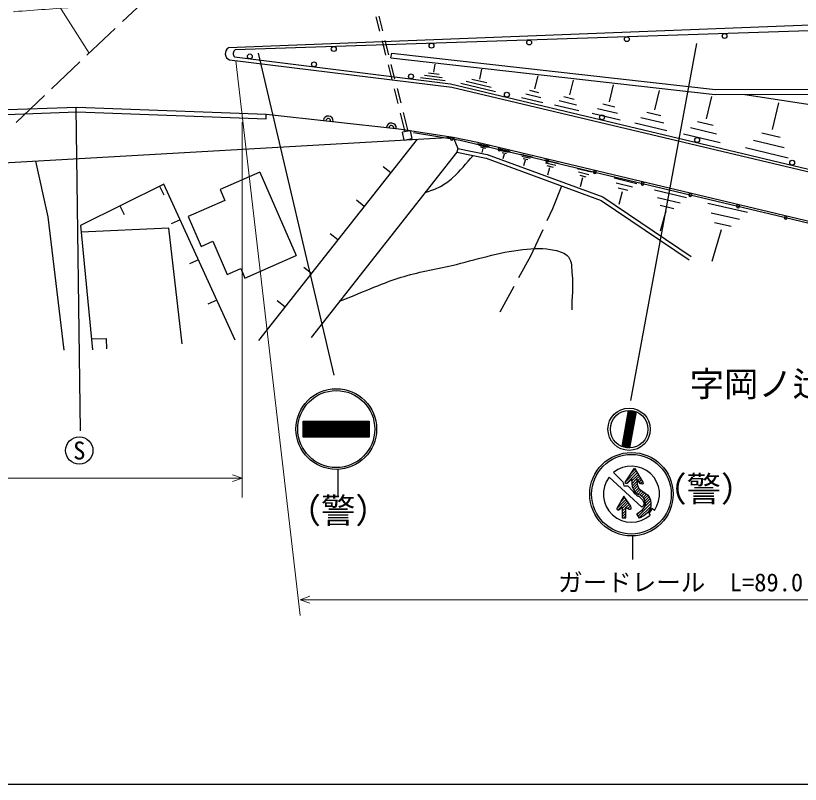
# Model space of a CAD drawing. Units: millimetres, scale not verified. Extents: x 40000 to 680000, y 20000 to 380000.
# Drawn here: x 178608 to 258620, y 205000 to 283378 of the extents above; entities that cross this region are included whole.
import ezdxf
from ezdxf.enums import TextEntityAlignment as Align

# ---------------------------------------------------------------- set-up
doc = ezdxf.new("R2010")
doc.units = ezdxf.units.MM
doc.header["$LTSCALE"] = 1000
doc.linetypes.add('CHAIN', pattern=[18.5, 12, -1.5, 3.5, -1.5])
for name, color, linetype, lineweight in [('M-BGD', 7, 'Continuous', 25), ('M-BMK', 2, 'CHAIN', 13), ('M-BMK-HTXT', 7, 'Continuous', 13), ('M-STR-HTXT', 7, 'Continuous', 13), ('M-STR-STRC', 7, 'Continuous', 25), ('M-TTL-BAND', 7, 'Continuous', 25)]:
    doc.layers.add(name, color=color, linetype=linetype, lineweight=lineweight)
doc.styles.add('ＭＳ ゴシック', font='')
doc.styles.get('ＭＳ ゴシック').set_extended_font_data('MS Gothic')

msp = doc.modelspace()

# ---------------------------------------------------------------- hatches: boundary and pattern name
at = {"layer": 'M-STR-STRC'}
h = msp.add_hatch(dxfattribs=at)
h.set_pattern_fill('USER', color=256, style=0, pattern_type=2)
h.set_pattern_definition([(45, (241868, 242989), (-141.421, 141.421), []), (45, (241868, 243130), (-141.421, 141.421), [])])
h.paths.add_polyline_path([(241868, 242989, 0.10667), (241071, 243120), (240423, 239445, 0.10667), (241217, 239296)])
h = msp.add_hatch(dxfattribs=at)
h.set_pattern_fill('USER', color=256, style=0, pattern_type=2)
h.set_pattern_definition([(45, (214668, 240404), (-141.4214, 141.4214), []), (45, (214668, 240545), (-141.4214, 141.4214), [])])
h.paths.add_polyline_path([(214668, 240404), (214668, 242019), (207930, 242019), (207930, 240404)])
h = msp.add_hatch(dxfattribs=at)
h.set_pattern_fill('USER', color=256, style=0, pattern_type=2)
h.set_pattern_definition([(45, (240789, 235852), (-141.421, 141.421), [])])
h.paths.add_polyline_path([(240789, 235852), (241717, 237250), (242577, 235803), (242597, 235672), (242500, 235592), (242327, 235636), (241925, 236140), (242014, 235432), (242177, 235130), (242560, 234862), (243029, 234516), (243197, 234326), (243340, 233959), (243392, 233674), (243363, 233327), (243329, 233126), (243072, 232732), (242655, 232373), (242226, 232137), (241935, 232573), (242541, 232983), (242778, 233312), (242848, 233611), (242773, 233953), (242671, 234182), (242309, 234476), (242101, 234517), (241884, 234695), (241683, 234948), (241494, 235308), (241439, 236136), (240953, 235675), (240820, 235671), (240775, 235716)])
h = msp.add_hatch(dxfattribs=at)
h.set_pattern_fill('USER', color=256, style=0, pattern_type=2)
h.set_pattern_definition([(45, (239918, 233140), (-141.421, 141.421), [])])
h.paths.add_polyline_path([(239918, 233140), (240637, 234388), (241337, 233354), (241367, 233221), (241367, 233097), (241298, 233045), (241153, 233071), (240836, 233271), (240836, 232164), (240465, 232164), (240465, 233278), (240116, 232990), (239983, 232981), (239927, 233045)])

# ---------------------------------------------------------------- linework, layer by layer
at = {"layer": 'M-BGD'}
for p, q in [((284181, 283375), (200293, 280088)), ((215752, 281791), (215381, 283263)), ((216048, 281843), (215677, 283315)), ((290221, 282868), (200989, 279902)), ((216667, 279390), (216296, 280862)), ((216371, 279338), (215999, 280810)), ((216864, 279073), (216974, 279562)), ((216974, 279562), (249965, 275844)), ((200405, 278868), (223100, 276074)), ((216864, 279073), (249938, 275346)), ((221265, 277624), (221396, 278448)), ((216989, 276885), (216618, 278357)), ((217286, 276937), (216914, 278409)), ((225937, 276920), (226136, 277925)), ((222408, 276737), (219888, 277047)), ((222092, 277056), (220292, 277277)), ((221776, 277375), (220696, 277508)), ((226653, 276516), (225132, 276878)), ((231564, 275924), (231876, 277232)), ((223100, 276074), (283837, 261664)), ((227534, 275605), (223986, 276450)), ((227093, 276060), (224559, 276664)), ((235120, 275302), (235478, 276804)), ((239173, 274595), (239583, 276316)), ((249965, 275844), (319038, 276134)), ((217608, 274432), (217237, 275904)), ((217904, 274484), (217533, 275956)), ((232165, 275012), (230616, 275381)), ((231959, 275522), (231030, 275744)), ((243791, 273788), (244261, 275761)), ((249938, 275346), (319209, 275636)), ((252961, 275359), (277142, 271640)), ((232371, 274502), (230203, 275019)), ((235810, 274256), (234033, 274680)), ((235574, 274842), (234508, 275096)), ((249054, 272869), (249592, 275127)), ((255788, 271778), (256445, 274486)), ((143945, 272548), (184830, 274065)), ((184830, 274065), (204157, 273351)), ((236046, 273671), (233558, 274264)), ((239964, 273395), (237926, 273881)), ((239693, 274066), (238471, 274358)), ((143982, 272050), (184830, 273567)), ((184830, 273567), (204138, 272853)), ((204138, 272853), (204157, 273351)), ((204157, 273351), (217665, 271848)), ((218340, 271531), (217856, 273451)), ((218635, 271587), (218152, 273503)), ((240234, 272724), (237382, 273404)), ((244697, 272414), (242363, 272971)), ((244387, 273183), (242986, 273517)), ((245007, 271645), (241739, 272425)), ((249736, 272176), (248132, 272558)), ((217665, 271848), (223207, 270979)), ((218847, 271651), (218053, 271489)), ((218215, 270695), (218053, 271489)), ((218847, 271651), (219010, 270857)), ((219189, 271464), (223936, 270701)), ((250446, 270416), (246704, 271308)), ((250091, 271296), (247418, 271933)), ((256580, 270949), (254705, 271404)), ((174637, 268213), (223207, 270979)), ((219554, 270771), (203359, 250254)), ((218215, 270695), (219010, 270857)), ((223207, 270979), (223688, 269841)), ((223207, 270979), (225704, 270483)), ((223936, 270701), (256981, 262817)), ((225704, 270483), (284019, 256557)), ((256985, 269895), (253862, 270653)), ((223688, 269841), (223609, 269450)), ((223688, 269841), (226691, 269233)), ((225704, 270345), (226922, 270085)), ((225848, 270170), (226718, 269984)), ((225991, 269995), (226513, 269883)), ((226231, 269847), (226138, 269433)), ((227994, 269812), (229029, 269573)), ((257391, 268841), (253018, 269902)), ((223609, 269450), (208724, 250575)), ((223609, 269450), (226582, 268848)), ((226582, 268848), (238300, 264540)), ((226691, 269233), (238483, 264898)), ((228103, 269618), (228842, 269447)), ((228212, 269424), (228656, 269321)), ((228409, 269266), (228293, 268786)), ((230131, 269272), (231300, 268990)), ((230239, 269045), (231074, 268844)), ((180644, 268555), (181899, 262873)), ((230347, 268817), (230848, 268697)), ((230558, 268632), (230382, 268071)), ((232517, 268677), (233967, 268325)), ((232653, 268383), (233689, 268132)), ((232789, 268090), (233411, 267939)), ((203494, 267428), (207206, 258910)), ((216855, 267352), (216072, 267969)), ((233053, 267853), (232840, 267124)), ((235874, 267812), (237324, 267446)), ((236007, 267461), (237043, 267199)), ((236141, 267110), (236762, 266953)), ((236402, 266832), (236180, 265936)), ((239630, 266836), (241939, 266259)), ((193709, 266213), (185206, 261996)), ((193270, 265996), (193713, 265103)), ((200997, 250288), (193709, 266213)), ((233388, 263734), (234297, 266012)), ((239842, 266327), (241492, 265914)), ((240054, 265817), (241044, 265570)), ((238483, 264898), (247492, 258824)), ((240471, 265409), (240118, 264128)), ((243768, 265637), (247006, 264849)), ((244046, 264846), (246360, 264282)), ((214156, 263932), (213373, 264550)), ((238300, 264540), (247291, 258479)), ((244325, 264054), (245713, 263716)), ((249204, 264266), (253231, 263337)), ((189238, 263996), (189681, 263103)), ((232810, 262490), (233388, 263734)), ((244896, 263432), (244344, 261396)), ((249530, 263283), (252406, 262620)), ((181899, 262873), (183519, 249275)), ((195378, 262566), (194472, 262151)), ((256981, 262817), (286907, 255597)), ((185206, 261996), (186454, 249309)), ((194215, 261726), (185273, 261318)), ((195598, 249917), (194215, 261726)), ((249856, 262301), (251582, 261902)), ((211457, 260513), (210674, 261130)), ((231128, 258875), (232389, 261587)), ((250553, 261535), (249606, 258310)), ((197251, 258473), (196344, 258058)), ((229930, 256675), (231128, 258875)), ((208757, 257093), (207975, 257711)), ((228023, 253173), (229453, 255799)), ((199124, 254380), (198217, 253966)), ((206058, 253674), (205275, 254291)), ((186345, 250422), (187838, 250456)), ((187838, 250456), (187884, 249407))]:
    msp.add_line(p, q, dxfattribs=at)
for points in [[(200922, 279167), (222964, 276438), (284129, 261854), (303550, 256971), (309085, 256652), (316710, 258587), (319462, 260232), (321815, 263341)], [(203494, 267428), (199444, 265663), (199934, 264540), (196187, 262907), (197517, 259856), (198706, 260374), (200181, 256990), (201554, 257589), (201972, 256629), (207208, 258911)]]:
    msp.add_lwpolyline(points, dxfattribs=at)
for centre in [(230972, 280650), (240936, 280981), (250900, 281312), (211044, 279987), (221008, 280318), (202487, 279226), (209028, 278415), (218922, 277189), (228701, 275326), (238398, 273014), (248096, 270702), (257794, 268390)]:
    msp.add_circle(centre, 249, dxfattribs=at)
for centre, radius, start, end in [((200668, 279507), 692, 122.79083, 247.64539), ((201279, 279506), 491, 126.1251, 223.48604), ((210478, 272648), 498, 353.65094, 173.65094), ((210478, 272648), 249, 353.65094, 173.65094), ((216919, 271931), 498, 353.65094, 173.65094), ((216919, 271931), 249, 353.65094, 173.65094), ((223075, 270839), 150, 0, 180), ((223075, 270839), 150, 180, 0), ((227951, 269743), 150, 0, 180), ((227951, 269743), 150, 180, 0), ((232815, 268583), 150, 0, 180), ((232815, 268583), 150, 180, 0), ((237678, 267422), 150, 0, 180), ((237678, 267422), 150, 180, 0), ((242542, 266262), 150, 0, 180), ((242542, 266262), 150, 180, 0), ((247405, 265102), 150, 0, 180), ((247405, 265102), 150, 180, 0), ((252269, 263941), 150, 0, 180), ((252269, 263941), 150, 180, 0), ((257132, 262781), 150, 0, 180), ((257132, 262781), 150, 180, 0)]:
    msp.add_arc(centre, radius, start, end, dxfattribs=at)
for points, knots in [([(220374, 265349), (220888, 265553), (221430, 265698), (221916, 265960), (222364, 266202), (222783, 266502), (223165, 266838), (223937, 267518), (224551, 268359), (225244, 269119)], [0, 0, 0, 0, 1, 1, 1, 2, 2, 2, 3, 3, 3, 3]), ([(211626, 254255), (213717, 255069), (215757, 256034), (217901, 256699), (219600, 257225), (221363, 257516), (223097, 257913), (225502, 258464), (227863, 259287), (230318, 259533), (231392, 259640), (232506, 259714), (233557, 259465), (234066, 259345), (234652, 259203), (234974, 258790), (235356, 258302), (235286, 257585), (235345, 256968), (235459, 255782), (235323, 254584), (235312, 253392)], [0, 0, 0, 0, 1, 1, 1, 2, 2, 2, 3, 3, 3, 4, 4, 4, 5, 5, 5, 6, 6, 6, 7, 7, 7, 7])]:
    msp.add_open_spline(points, degree=3, knots=knots, dxfattribs=at)
at = {"layer": 'M-BMK'}
msp.add_arc((384646, -2524232), 2815586, 92.45106, 94.49426, dxfattribs=at)
at = {"layer": 'M-BMK-HTXT'}
for p, q in [((166945, 309591), (186118, 279574)), ((189493, 282774), (191988, 285140)), ((185876, 279344), (188769, 282088)), ((182259, 275914), (185153, 278658)), ((178642, 272483), (181536, 275228))]:
    msp.add_line(p, q, dxfattribs=at)
at = {"layer": 'M-STR-HTXT'}
for p, q in [((201043, 278789), (207614, 222224)), ((201702, 272518), (201702, 234243)), ((76384, 236220), (201702, 236220)), ((201702, 236220), (200705, 236569)), ((201702, 236220), (200705, 235871)), ((207614, 223828), (208611, 224177)), ((207614, 223828), (291794, 223828)), ((207614, 223828), (208611, 223479))]:
    msp.add_line(p, q, dxfattribs=at)
at = {"layer": 'M-STR-STRC'}
for p, q in [((248035, 280534), (241311, 244146)), ((203342, 279545), (211054, 246717)), ((184752, 274008), (185199, 241053)), ((241071, 243120), (240423, 239445)), ((241868, 242989), (241217, 239296)), ((211450, 237109), (211450, 234456)), ((240789, 235852), (241717, 237250)), ((241717, 237250), (242577, 235803)), ((242472, 233250), (239120, 236318)), ((239573, 236791), (240525, 235851)), ((241439, 236136), (240953, 235675)), ((241494, 235308), (241439, 236136)), ((241925, 236140), (242014, 235432)), ((242327, 235636), (241925, 236140)), ((240525, 235851), (240608, 235434)), ((240608, 235434), (241039, 235420)), ((240775, 235716), (240789, 235852)), ((240820, 235671), (240775, 235716)), ((240953, 235675), (240820, 235671)), ((241039, 235420), (241540, 234905)), ((241683, 234948), (241494, 235308)), ((242014, 235432), (242177, 235130)), ((242500, 235592), (242327, 235636)), ((242597, 235672), (242500, 235592)), ((242577, 235803), (242597, 235672)), ((241540, 234905), (241665, 234683)), ((241665, 234683), (241985, 234405)), ((241884, 234695), (241683, 234948)), ((242101, 234517), (241884, 234695)), ((242309, 234476), (242101, 234517)), ((242177, 235130), (242560, 234862)), ((242671, 234182), (242309, 234476)), ((242560, 234862), (243029, 234516)), ((243029, 234516), (243197, 234326)), ((240637, 234388), (239918, 233140)), ((241337, 233354), (240637, 234388)), ((241985, 234405), (242180, 234363)), ((242180, 234363), (242570, 233973)), ((242570, 233973), (242681, 233584)), ((242773, 233953), (242671, 234182)), ((242848, 233611), (242773, 233953)), ((243197, 234326), (243340, 233959)), ((243340, 233959), (243392, 233674)), ((243392, 233674), (243363, 233327)), ((239918, 233140), (239927, 233045)), ((239927, 233045), (239983, 232981)), ((239983, 232981), (240116, 232990)), ((240116, 232990), (240465, 233278)), ((240465, 233278), (240465, 232164)), ((240836, 233271), (241153, 233071)), ((240836, 232164), (240836, 233271)), ((241153, 233071), (241298, 233045)), ((241298, 233045), (241367, 233097)), ((241367, 233221), (241337, 233354)), ((241367, 233097), (241367, 233221)), ((241935, 232573), (242541, 232983)), ((242597, 233375), (242472, 233250)), ((242541, 232983), (242778, 233312)), ((242681, 233584), (242597, 233375)), ((242778, 233312), (242848, 233611)), ((243329, 233126), (243072, 232732)), ((243363, 232930), (243168, 232624)), ((243363, 233327), (243329, 233126)), ((243502, 233139), (243363, 232930)), ((243737, 232927), (243502, 233139)), ((240465, 232164), (240836, 232164)), ((242226, 232137), (241935, 232573)), ((242655, 232373), (242226, 232137)), ((243072, 232732), (242655, 232373)), ((243168, 232624), (243321, 232459)), ((241509, 230333), (241509, 227930))]:
    msp.add_line(p, q, dxfattribs=at)
msp.add_lwpolyline([(207930, 242019), (214668, 242019), (214668, 240404), (207930, 240404)], close=True, dxfattribs=at)
for centre, radius in [((211299, 241222), 4115), ((211299, 241222), 3926), ((241166, 241209), 2159), ((241166, 241209), 1914), ((185097, 239038), 1393), ((241401, 234585), 4254), ((241401, 234585), 4062)]:
    msp.add_circle(centre, radius, dxfattribs=at)
for start, end in [(324.62301, 129.65696), (142.78358, 312.06934)]:
    msp.add_arc((241401, 234585), 2865, start, end, dxfattribs=at)
at = {"layer": 'M-TTL-BAND'}
msp.add_line((40000, 205000), (579000, 205000), dxfattribs=at)

# ---------------------------------------------------------------- texts
at = {"layer": 'M-BMK-HTXT', "style": 'ＭＳ ゴシック'}
msp.add_text('字岡ノ辻', height=2566, dxfattribs=at).set_placement((247338, 245827), align=Align.MIDDLE_LEFT)
at = {"layer": 'M-STR-HTXT', "style": 'ＭＳ ゴシック'}
msp.add_text('ガードレール\u3000L=89.0', height=1833, dxfattribs=at).set_placement((246418, 224127), align=Align.BOTTOM_CENTER)
at = {"layer": 'M-STR-STRC', "style": 'ＭＳ ゴシック'}
msp.add_text('S', height=1833, dxfattribs=at).set_placement((185097, 239038), align=Align.MIDDLE_CENTER)
for p in [(248774, 233066), (211492, 230868)]:
    msp.add_text('（警）', height=2566, dxfattribs=at).set_placement(p, align=Align.BOTTOM_CENTER)

doc.saveas('drawing.dxf')
